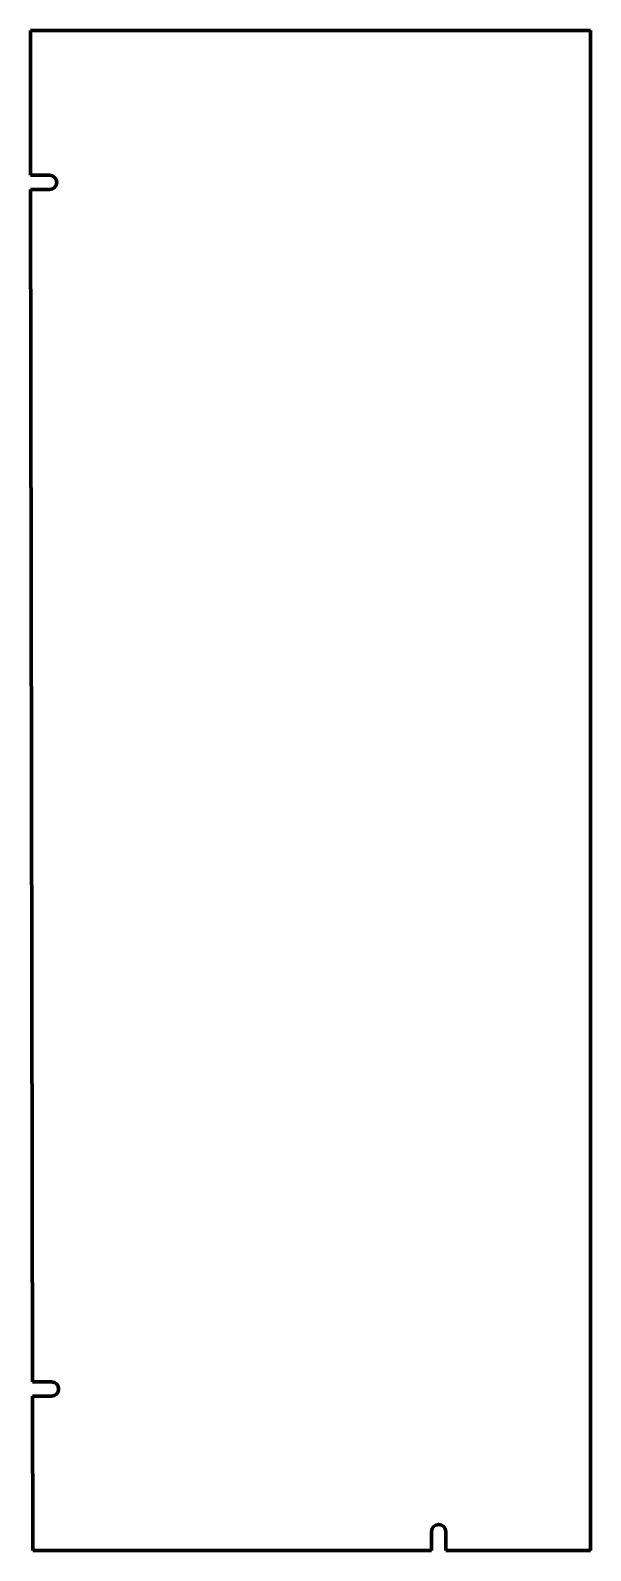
# Model space of a CAD drawing. Header units: inches. Extents: x 0 to 29.5, y 0 to 80.
import ezdxf

# ---------------------------------------------------------------- set-up
doc = ezdxf.new("R2010")
doc.units = ezdxf.units.IN
doc.header["$MEASUREMENT"] = 0
doc.layers.get('0').update_dxf_attribs({"linetype": 'CONTINUOUS'})

msp = doc.modelspace()

# ---------------------------------------------------------------- linework, layer by layer
at = {"color": 7, "lineweight": 90}
for p, q in [((0.012, 72.375), (0, 80)), ((0, 80), (29.5, 80)), ((29.5, 0), (29.5, 80)), ((0.012, 72.375), (1.012, 72.377)), ((0.013, 71.625), (1.013, 71.627)), ((0.111, 8.875), (0.013, 71.625)), ((0.111, 8.875), (1.111, 8.877)), ((0.112, 8.125), (1.112, 8.127)), ((0.125, 0), (0.112, 8.125)), ((21.125, 0), (21.125, 1)), ((21.875, 0), (21.875, 1)), ((0.125, 0), (21.125, 0)), ((21.875, 0), (29.5, 0))]:
    msp.add_line(p, q, dxfattribs=at)
for centre, start, end in [((1.012, 72.002), 270.08952, 450.08952), ((1.112, 8.502), 270.08952, 450.08952), ((21.5, 1), 0, 180)]:
    msp.add_arc(centre, 0.375, start, end, dxfattribs=at)

doc.saveas('drawing.dxf')
